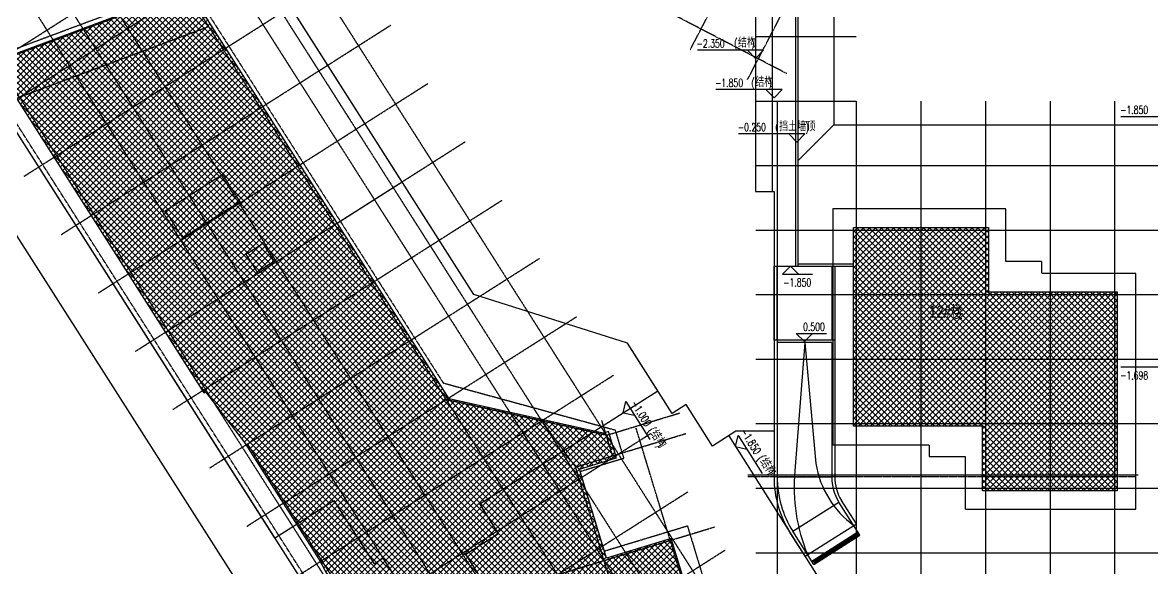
# Model space of a CAD drawing. Extents: x -314896780 to 410892, y -604568922 to 1555970.
# Drawn here: x 146812 to 293774, y 27972 to 99034 of the extents above; entities that cross this region are included whole.
import ezdxf

# ---------------------------------------------------------------- set-up
doc = ezdxf.new("R2010")
doc.units = 0
doc.header["$LTSCALE"] = 10
doc.header["$MEASUREMENT"] = 0
for name, pattern in [('DOTE', [2.42, 2, -0.2, 0.02, -0.2]), ('X-104 B0平面$0$DASH', [0.35, 0.25, -0.1]), ('X-104 B0平面$0$DOTE', [2.42, 2, -0.2, 0.02, -0.2]), ('车库-B0$0$DASH', [0.35, 0.25, -0.1])]:
    doc.linetypes.add(name, pattern=pattern)
for name, color, linetype in [('0 @ 1', 7, 'Continuous'), ('A_AXIS-轴线', 36, 'DOTE'), ('X-104 B0平面$0$01-标注_标高', 200, 'Continuous'), ('X-104 B0平面$0$05-填充_天正', 26, 'Continuous'), ('X-104 B0平面$0$A-O_分水线', 127, 'Continuous'), ('X-104 B0平面$0$A-TECH_结构', 21, 'Continuous'), ('X-104 B0平面$0$A_AXIS-轴线', 36, 'X-104 B0平面$0$DOTE'), ('X-104 B0平面$0$A_STR-砼墙', 51, 'Continuous'), ('看线', 241, 'Continuous'), ('车库-B0$0$PIPE-空热供水', 6, 'Continuous'), ('车库-B0$0$PIPE-空热回水', 6, '车库-B0$0$DASH')]:
    doc.layers.add(name, color=color, linetype=linetype)
doc.styles.add('X-104 B0平面$0$_TCH_DIM', font='SIMPLEX', dxfattribs={"bigfont": 'GBCBIG'})
doc.styles.add('X-104 B0平面$0$Arial', font='arial.ttf', dxfattribs={"width": 0.75, "height": 2.5})
pattern_1 = [(45, (0, 0), (-392.8862, 392.8862), []), (135, (0, 0), (-392.8862, -392.8862), [])]

# ---------------------------------------------------------------- blocks, each defined once
blk = doc.blocks.new('104 轴线$0$A$C769971AC')
for points in [[(-8100, 0), (-5500, 0), (-5500, -2600), (-8100, -2600)], [(0, 0), (8750, 0), (8750, -4200), (0, -4200)], [(-79600, -4400), (-75400, -4400), (-75400, -13200), (-79600, -13200)], [(-69200, -4800), (-66450, -4800), (-66450, -7400), (-69200, -7400)], [(8750, -5000), (0, -5000), (0, -9200), (8750, -9200)], [(-20900, -11300), (-18100, -11300), (-18100, -13400), (-20900, -13400)], [(-17900, -11300), (-15100, -11300), (-15100, -13400), (-17900, -13400)]]:
    blk.add_lwpolyline(points, close=True)
blk = doc.blocks.new('104 轴线')
for p, q in [((-147601, 73866), (-88430, 187532)), ((-140150, 69987), (-80979, 183654)), ((-135018, 70749), (-270908, 141489)), ((-209580, 103971), (-138782, -7334)), ((-214727, 100698), (-143645, -11054)), ((-217174, 99141), (-146376, -12164)), ((-242004, 69611), (-199140, 96875)), ((-222323, 95870), (-151523, -15438)), ((-239072, 65001), (-196208, 92265)), ((-229915, 91037), (-159117, -20268)), ((-234091, 88380), (-163293, -22925)), ((-237509, 86207), (-166711, -25099)), ((-234242, 57407), (-191378, 84671)), ((-244006, 82074), (-173208, -29231)), ((-229411, 49813), (-186548, 77078)), ((-139073, 75600), (-126000, 75600)), ((-224581, 42219), (-181717, 69484)), ((-139073, 67200), (-126000, 67200)), ((-136300, 67200), (-136300, -2001)), ((-126000, 67200), (-126000, -2001)), ((-117600, 67200), (-117600, -2001)), ((-109200, 67200), (-109200, -2001)), ((-100800, 67200), (-100800, -2001)), ((-92400, 67200), (-92400, -2001)), ((-219751, 34625), (-176887, 61890)), ((-139073, 58800), (13400, 58800)), ((-214921, 27031), (-172057, 54296)), ((-139073, 50400), (13400, 50400)), ((-210090, 19437), (-167227, 46702)), ((-139073, 42000), (13400, 42000)), ((-205260, 11843), (-162396, 39108)), ((-139073, 33600), (13400, 33600)), ((-200430, 4249), (-157566, 31514)), ((-158511, 23683), (-148966, 26585)), ((-157699, 21012), (-159093, 25597)), ((-139073, 25200), (13400, 25200)), ((-195599, -3345), (-152736, 23920)), ((-162507, 19550), (-148156, 23913)), ((-145248, -6279), (-154653, 24656)), ((-205196, 22550), (-172533, -28802)), ((-155969, -1954), (-162507, 19550)), ((-190769, -10938), (-147905, 16326)), ((-139073, 16800), (13400, 16800)), ((-164865, 5538), (-144456, 11743)), ((-185939, -18532), (-143075, 8732)), ((-139073, 8400), (13400, 8400))]:
    blk.add_line(p, q)
for points in [[(-213168, 81478), (-242618, 70491)], [(-210236, 76869), (-239686, 65882)], [(-205387, 47258), (-203193, 48653), (-201798, 46460), (-201966, 46352), (-201778, 46057), (-203804, 44769), (-205387, 47258)], [(-158511, 23683), (-179356, 28320)], [(-166936, 25554), (-162507, 19550)]]:
    blk.add_lwpolyline(points)
at = {"layer": 'Defpoints'}
blk.add_lwpolyline([(13135, -2670), (19996, 9914), (18926, 200140), (-165691, 199501, 0.0648429), (-234306, 190322, 0.0648942), (-298282, 163874), (-300993, 152958), (-177498, -41043), (-162540, -55229), (-143745, -84755), (-123037, -89354), (13135, -2670)], format="xyb", close=True, dxfattribs=at)
at = {"rotation": 302.4591234524622}
blk.add_blockref('104 轴线$0$A$C769971AC', (-162003, -7159), dxfattribs=at)
blk = doc.blocks.new('X-104 B0平面')
at = {"layer": 'X-104 B0平面$0$05-填充_天正'}
h = blk.add_hatch(dxfattribs=at)
h.set_pattern_fill('ANSI37', color=256, scale=350)
h.set_pattern_definition(pattern_1)
h.paths.add_polyline_path([(143001, 93888), (170405, 50828), (170600, 50951), (175677, 44344), (176079, 43770), (185364, 29173), (185713, 28565), (189545, 21166), (189351, 21043), (201185, 2437), (201710, 2771), (215207, 2193), (215458, 1798), (236305, 15058), (236063, 15852), (231193, 31870), (230632, 31700), (230619, 31696), (222774, 29311), (219248, 40907), (224057, 42367), (223012, 45805), (222341, 45601), (202301, 50059), (168361, 103417), (167596, 103129), (143778, 94180)])
h = blk.add_hatch(dxfattribs=at)
h.set_pattern_fill('ANSI37', color=256, scale=350)
h.set_pattern_definition(pattern_1)
h.paths.add_polyline_path([(254906, 72373), (272456, 72373), (272456, 63973), (289206, 63973), (289206, 38073), (271656, 38073), (271656, 46473), (254906, 46473)])
at = {"layer": 'X-104 B0平面$0$A-TECH_结构'}
h = blk.add_hatch(dxfattribs=at)
h.set_pattern_fill('ANSI31', color=256, scale=100, angle=77.36273)
h.set_pattern_definition([(122.362729, (1016600.91, 43003.98), (-134.092363, -84.975294), [])])
h.paths.add_polyline_path([(255732, 32298), (255465, 32721), (249510, 28947), (249777, 28524)])
at = {"layer": 'X-104 B0平面$0$01-标注_标高'}
for p, q in [((243206, 95424), (234586, 95424)), ((242156, 94374), (241106, 95424)), ((242156, 94374), (243206, 95424)), ((245607, 90304), (236987, 90304)), ((244557, 89254), (243507, 90304)), ((244557, 89254), (245607, 90304)), ((296660, 86773), (289675, 86773)), ((248569, 84531), (239949, 84531)), ((247519, 83481), (246469, 84531)), ((247519, 83481), (248569, 84531)), ((246694, 67327), (245644, 66277)), ((245644, 66277), (249565, 66277)), ((246694, 67327), (247744, 66277)), ((248506, 57495), (247456, 58545)), ((247456, 58545), (251378, 58545)), ((248506, 57495), (249556, 58545)), ((296660, 54173), (289675, 54173)), ((224947, 48247), (225270, 49697)), ((225270, 49697), (228404, 44769)), ((224947, 48247), (226397, 47925)), ((239549, 43826), (239872, 45275)), ((239872, 45275), (243006, 40348)), ((239549, 43826), (240999, 43504))]:
    blk.add_line(p, q, dxfattribs=at)
at = {"layer": 'X-104 B0平面$0$A-O_分水线'}
for p, q in [((252356, 85723), (247656, 81023)), ((187747, 72940), (196185, 78307)), ((252456, 55223), (254906, 55223)), ((289206, 55223), (305256, 55223)), ((238657, 45234), (251655, 24723))]:
    blk.add_line(p, q, dxfattribs=at)
at = {"layer": 'X-104 B0平面$0$A-TECH_结构', "linetype": 'X-104 B0平面$0$DASH'}
for p, q in [((244957, 57673), (244957, 67327)), ((252056, 67327), (252056, 57673))]:
    blk.add_line(p, q, dxfattribs=at)
at = {"layer": 'X-104 B0平面$0$A-TECH_结构'}
for p, q in [((244556, 57673), (244556, 39871)), ((244956, 57373), (244956, 39871)), ((252056, 57373), (244956, 57373)), ((252056, 57373), (252056, 39871)), ((252456, 57673), (252456, 44023)), ((252456, 44023), (252456, 39871)), ((252055, 39871), (244957, 39871)), ((255268, 33780), (253342, 36820)), ((247005, 32806), (253002, 36606)), ((255733, 32299), (253004, 36606)), ((248595, 29551), (246669, 32592)), ((249736, 28498), (247007, 32806)), ((248595, 29551), (255268, 33780)), ((249468, 28920), (255465, 32721)), ((249736, 28498), (255733, 32299))]:
    blk.add_line(p, q, dxfattribs=at)
at = {"layer": 'X-104 B0平面$0$A-TECH_结构', "color": 8, "linetype": 'X-104 B0平面$0$DASH', "ltscale": 5}
for points in [[(225001, 42290), (219302, 40557), (222444, 30224), (233281, 33519), (238640, 15891), (214991, 848), (199690, 1527), (140995, 93805), (168486, 104060), (201523, 52121), (223872, 46003)], [(264756, 44073), (264756, 42523), (269406, 42523), (269406, 35673), (291606, 35673), (291606, 66373), (279386, 66373), (279386, 67923), (274706, 67923), (274706, 74773), (252206, 74773), (252206, 44073)]]:
    blk.add_lwpolyline(points, close=True, dxfattribs=at)
at = {"layer": 'X-104 B0平面$0$A-TECH_结构'}
for points in [[(143001, 93888), (170405, 50828), (170600, 50951), (175677, 44344), (176079, 43770), (185364, 29173), (185713, 28565), (189545, 21166)], [(236063, 15852), (231193, 31870), (230632, 31700), (230619, 31696), (222774, 29311), (219248, 40907), (224057, 42367), (223012, 45805), (222341, 45601), (202301, 50059), (168361, 103417), (167596, 103129), (167596, 103129), (143778, 94180), (143778, 94180), (143001, 93888)], [(254906, 72373), (272456, 72373), (272456, 63973), (289206, 63973), (289206, 38073), (271656, 38073), (271656, 46473), (254906, 46473), (254906, 72373)], [(248556, 57373), (247279, 40657)], [(248556, 57373), (249990, 41611)]]:
    blk.add_lwpolyline(points, dxfattribs=at)
blk.add_lwpolyline([(252456, 67327), (252456, 57673), (244557, 57673), (244557, 67327)], close=True, dxfattribs=at)
for centre, radius, start, end in [((262352, 43662), 12531, 189.42132, 233.68365), ((258156, 39871), 13600, 180, 212.36273), ((258156, 39871), 13200, 180, 212.36273), ((269536, 38466), 22365, 174.37633, 202.89419), ((258156, 39871), 6100, 180, 212.36273), ((258156, 39871), 5700, 180, 212.36273)]:
    blk.add_arc(centre, radius, start, end, dxfattribs=at)
at = {"layer": 'X-104 B0平面$0$A_STR-砼墙'}
for p, q in [((247656, 104824), (247656, 67327)), ((244357, 77021), (244357, 103103)), ((247656, 67627), (254906, 67627))]:
    blk.add_line(p, q, dxfattribs=at)
for points in [[(140666, 120501), (146994, 124527), (162301, 134263), (210374, 109238), (210935, 108946), (214034, 107332), (222488, 111725), (222488, 111725), (222488, 111725), (242156, 101487), (242156, 77021), (244557, 77021), (244556, 45823), (239582, 45823), (236558, 43900), (233124, 49300), (231309, 48146), (225480, 57311), (205528, 63618), (173950, 113264), (173365, 114184), (171359, 117337), (140423, 105175)], [(134643, 102581), (201503, -2535)], [(179597, 31905), (187318, 36816), (192550, 28589), (193690, 29313), (196561, 24799), (196561, 24799), (199781, 19737), (207670, 24755), (204450, 29817), (208711, 32528), (206269, 36367), (229431, 51099), (225480, 57311), (205528, 63618), (171359, 117337), (140423, 105175), (140533, 104896), (134643, 102581), (179544, 31989)], [(247356, 104642), (247356, 67327), (254906, 67327)]]:
    blk.add_lwpolyline(points, dxfattribs=at)
blk.add_lwpolyline([(240808, 115942), (252356, 109931), (252356, 109931), (252356, 85723), (342456, 85723), (342456, 149323), (325468, 149323), (272530, 176880)], close=True, dxfattribs=at)
at = {"layer": 'X-104 B0平面$0$A_AXIS-轴线'}
blk.add_blockref('104 轴线', (381256, 21623), dxfattribs=at)
at = {"layer": '0 @ 1', "style": 'X-104 B0平面$0$Arial', "width": 0.75}
blk.add_text('12#楼', height=1600, rotation=359.36082, dxfattribs=at).set_placement((264728, 60611))
at = {"layer": 'X-104 B0平面$0$01-标注_标高', "color": 7, "style": 'X-104 B0平面$0$_TCH_DIM', "width": 0.705882}
for s, height, rotation, p in [('(', 1041, 359.99998, (239364, 95792)), (')', 1041, 359.99998, (241574, 95792)), ('-2.350', 1041.2, 359.99998, (234481, 95792)), ('-1.850', 1041.2, 359.99998, (236882, 90671)), ('(', 1041, 359.99998, (241603, 90671)), (')', 1041, 359.99998, (243813, 90671)), ('-1.850', 1041.2, 359.99998, (289570, 87140)), ('-0.250', 1041.2, 359.99998, (239844, 84899)), ('(', 1041, 359.99998, (244726, 84899)), (')', 1041, 359.99998, (248657, 84899)), ('-1.698', 1041.2, 359.99998, (289570, 52580)), ('-1.000', 1041.2, 302.45912, (225861, 49422)), ('(', 1041, 302.45912, (228097, 45908)), ('-1.850', 1041.2, 302.45912, (240114, 45789)), (')', 1041, 302.45912, (229283, 44043)), ('(', 1041, 302.45912, (242349, 42274)), (')', 1041, 302.45912, (243535, 40409))]:
    blk.add_text(s, height=height, rotation=rotation, dxfattribs=at).set_placement(p)
at = {"layer": 'X-104 B0平面$0$01-标注_标高', "color": 7, "style": 'X-104 B0平面$0$_TCH_DIM'}
for s, rotation, p in [('结构', 359.99998, (239854, 95792)), ('结构', 359.99998, (242093, 90671)), ('挡土墙顶', 359.99998, (245216, 84899)), ('结构', 302.45912, (228360, 45495)), ('结构', 302.45912, (242612, 41861))]:
    blk.add_text(s, height=1181.6, rotation=rotation, dxfattribs=at).set_placement(p)
at = {"layer": 'X-104 B0平面$0$01-标注_标高', "color": 7, "style": 'X-104 B0平面$0$_TCH_DIM', "width": 0.705882}
for s, p in [('-1.850', (245750, 64684)), ('0.500', (248333, 58912))]:
    blk.add_text(s, height=1041.2, dxfattribs=at).set_placement(p)
blk = doc.blocks.new('车库-B0')
at = {"layer": '车库-B0$0$PIPE-空热供水', "linetype": 'Continuous', "ltscale": 1.5}
blk.add_line((241169.4, 40172.8), (291924.7, 40172.8), dxfattribs=at)
at = {"layer": '车库-B0$0$PIPE-空热回水', "linetype": '车库-B0$0$DASH', "ltscale": 1.5}
blk.add_line((241169.4, 39922.8), (291674.7, 39922.8), dxfattribs=at)

msp = doc.modelspace()

# ---------------------------------------------------------------- block references
at = {"layer": 'A_AXIS-轴线'}
msp.add_blockref('104 轴线', (381256, 21623), dxfattribs=at)
at = {"layer": '看线'}
for name in ['车库-B0', 'X-104 B0平面']:
    msp.add_blockref(name, (0, 0), dxfattribs=at)

doc.saveas('drawing.dxf')
